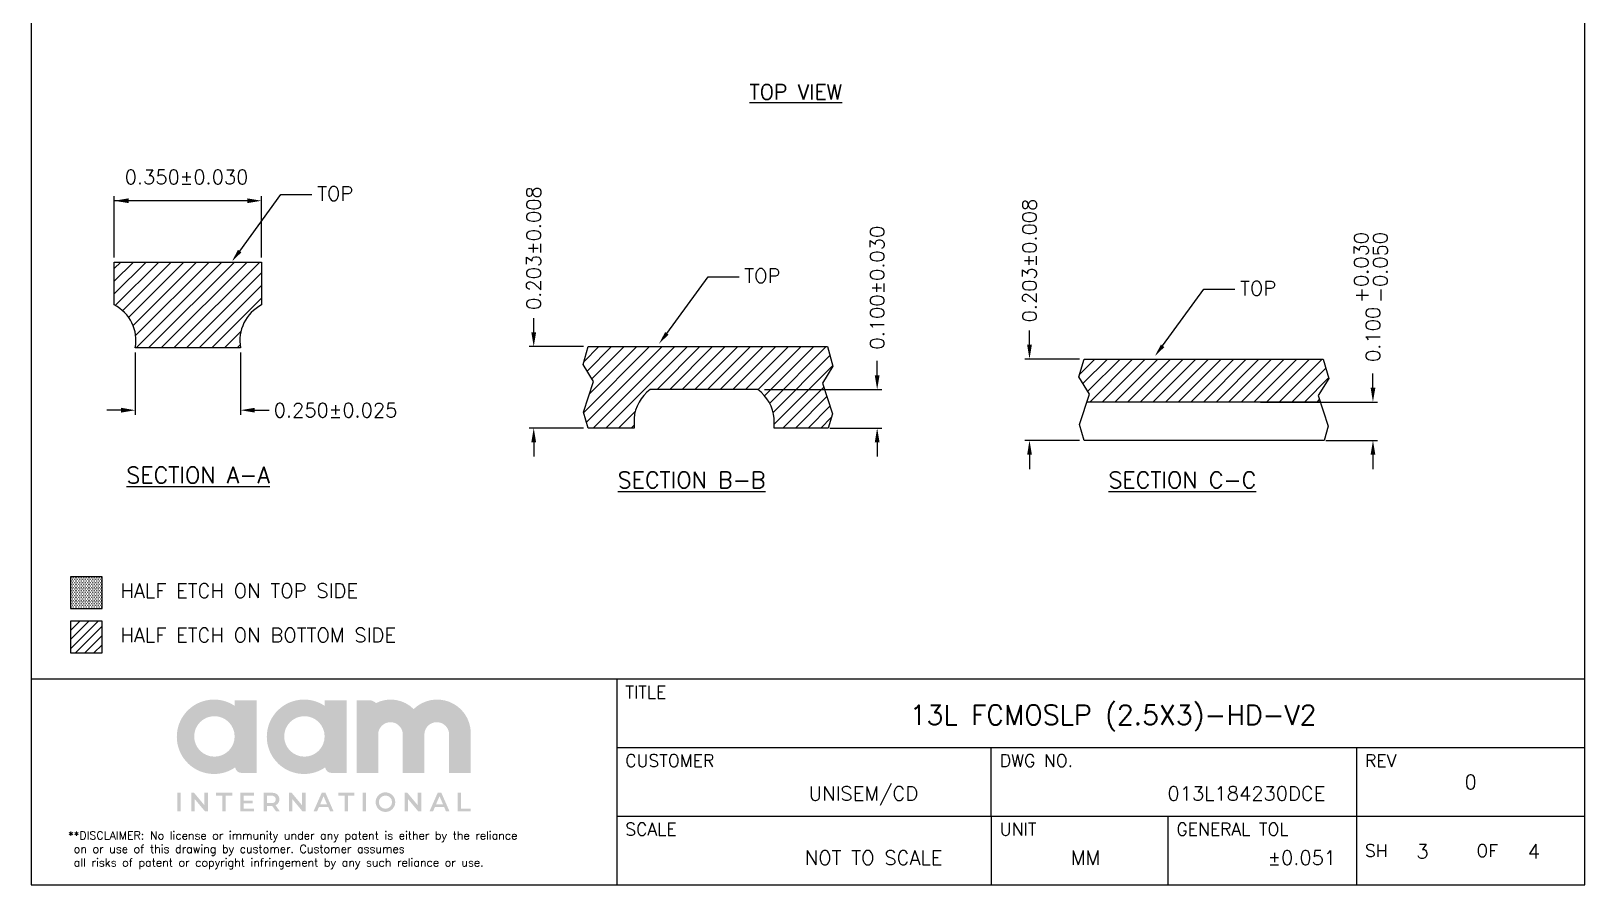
# Model space of a CAD drawing. Extents: x -336 to 28, y -457 to 7.
# Drawn here: x 4.98 to 10.96, y -1.78 to 1.51 of the extents above; entities that cross this region are included whole.
import ezdxf
from ezdxf.enums import TextEntityAlignment as Align

# ---------------------------------------------------------------- set-up
doc = ezdxf.new("R2010")
doc.units = 0
doc.header["$MEASUREMENT"] = 0
doc.layers.get('0').update_dxf_attribs({"linetype": 'CONTINUOUS'})
for name, color, linetype in [('3', 7, 'CONTINUOUS'), ('3C', 41, 'CONTINUOUS'), ('3D', 4, 'CONTINUOUS'), ('DRAWING-SHEET', 6, 'CONTINUOUS'), ('logo', 3, 'CONTINUOUS')]:
    doc.layers.add(name, color=color, linetype=linetype)
doc.styles.add('simplex', font='SIMPLEX.SHX')

# ---------------------------------------------------------------- blocks, each defined once
blk = doc.blocks.new('comp logo')
at = {"layer": 'logo', "true_color": 0xaa312c}
h = blk.add_hatch(color=15, dxfattribs=at)
h.dxf.hatch_style = 1
h.paths.add_polyline_path([(-5.48, 4.53), (-7.27, 4.53), (-7.27, 4.08, 1.889057), (-7.24, -0.94, 0.380764), (-6.69, -1.39), (-5.48, -1.39)])
h.paths.add_polyline_path([(-7.28, 1.59, -1), (-10.58, 1.59, -1)], flags=16)
h.paths.add_polyline_path([(1.86, 4.53), (0.07, 4.53), (0.07, 4.08, 1.889057), (0.1, -0.94, 0.380764), (0.65, -1.39), (1.86, -1.39)])
h.paths.add_polyline_path([(0.06, 1.59, -1), (-3.24, 1.59, -1)], flags=16)
h.paths.add_polyline_path([(4.25, 4.31, 0.127425), (3.82, 4.53), (2.66, 4.53), (2.66, -1.39), (4.43, -1.39), (4.43, 1.69, -1.057833), (6.43, 1.69), (6.43, -1.39), (8.2, -1.39), (8.2, 1.69, -1.055561), (10.21, 1.69), (10.21, -1.39), (11.98, -1.39), (11.98, 1.93, 0.652706), (7.32, 3.82, 0.324597)])
at = {"layer": 'logo'}
h = blk.add_hatch(color=7, dxfattribs=at)
h.dxf.hatch_style = 1
h.paths.add_polyline_path([(-11.96, -4.53), (-11.68, -4.53), (-11.68, -3.01), (-11.96, -3.01)])
h.paths.add_polyline_path([(-10.53, -3.53), (-9.69, -4.53), (-9.45, -4.53), (-9.45, -3.01), (-9.74, -3.01), (-9.74, -4.03), (-10.59, -3.01), (-10.81, -3.01), (-10.81, -4.53), (-10.53, -4.53)])
h.paths.add_polyline_path([(-8.29, -3.25), (-8.29, -4.53), (-8, -4.53), (-8, -3.25), (-7.48, -3.25), (-7.48, -3.01), (-8.79, -3.01), (-8.79, -3.25)])
h.paths.add_polyline_path([(-6.82, -3.01), (-6.82, -4.53), (-5.7, -4.53), (-5.7, -4.3), (-6.54, -4.3), (-6.54, -3.88), (-5.8, -3.88), (-5.8, -3.65), (-6.54, -3.65), (-6.54, -3.25), (-5.7, -3.25), (-5.7, -3.01)])
h.paths.add_polyline_path([(-4.9, -3.01), (-4.9, -4.53), (-4.63, -4.53), (-4.63, -4.08), (-4.22, -4.08), (-3.9, -4.53), (-3.59, -4.53), (-3.94, -4.03, 0.813597), (-4.16, -3.01)])
h.paths.add_polyline_path([(-4.63, -3.25), (-4.17, -3.25, -0.813374), (-4.17, -3.85), (-4.63, -3.85)], flags=16)
h.paths.add_polyline_path([(-2.85, -4.53), (-2.57, -4.53), (-2.57, -3.53), (-1.74, -4.53), (-1.5, -4.53), (-1.5, -3.01), (-1.78, -3.01), (-1.78, -4.03), (-2.63, -3.01), (-2.85, -3.01)])
h.paths.add_polyline_path([(-0.85, -4.53), (-0.56, -4.53), (-0.41, -4.18), (0.36, -4.18), (0.51, -4.53), (0.79, -4.53), (0.13, -3.01), (-0.18, -3.01)])
h.paths.add_polyline_path([(-0.03, -3.29), (0.26, -3.96), (-0.31, -3.96)], flags=16)
h.paths.add_polyline_path([(1.69, -3.25), (1.69, -4.53), (1.97, -4.53), (1.97, -3.25), (2.49, -3.25), (2.49, -3.01), (1.19, -3.01), (1.19, -3.25)])
h.paths.add_polyline_path([(3.15, -4.53), (3.43, -4.53), (3.43, -3.01), (3.15, -3.01)])
h.paths.add_polyline_path([(4.22, -3.77, 1), (5.82, -3.77, 1)])
h.paths.add_polyline_path([(5.56, -3.77, -1), (4.48, -3.77, -1)], flags=16)
h.paths.add_polyline_path([(6.81, -3.01), (6.59, -3.01), (6.59, -4.53), (6.87, -4.53), (6.87, -3.53), (7.7, -4.53), (7.95, -4.53), (7.95, -3.01), (7.66, -3.01), (7.66, -4.03)])
h.paths.add_polyline_path([(9.58, -3.01), (9.28, -3.01), (8.61, -4.53), (8.9, -4.53), (9.05, -4.18), (9.81, -4.18), (9.96, -4.53), (10.25, -4.53)])
h.paths.add_polyline_path([(9.43, -3.29), (9.72, -3.96), (9.14, -3.96)], flags=16)
h.paths.add_polyline_path([(10.91, -4.53), (11.98, -4.53), (11.98, -4.3), (11.18, -4.3), (11.18, -3.01), (10.91, -3.01)])

msp = doc.modelspace()

# ---------------------------------------------------------------- hatches: boundary and pattern name
at = {"layer": '3C', "linetype": 'ByBlock'}
h = msp.add_hatch(dxfattribs=at)
h.set_pattern_fill('DOTS', color=256, scale=0.1, style=0)
h.set_pattern_definition([(0, (2.076313, -0.777099), (0.003125, 0.00625), [0, -0.00625])])
h.paths.add_polyline_path([(5.2521, -0.5932), (5.1304, -0.5932), (5.1304, -0.7149), (5.2521, -0.7149)])
at = {"layer": '3D'}
h = msp.add_hatch(dxfattribs=at)
h.set_pattern_fill('ANSI31', color=256, scale=0.275)
h.set_pattern_definition([(45, (7.519167, 4.12664), (-0.0243068, 0.0243068), [])])
edge = h.paths.add_edge_path()
edge.add_line((5.2985, 0.6185), (5.8653, 0.6185))
edge.add_line((5.8653, 0.6185), (5.8653, 0.4534))
edge.add_arc((5.9362, 0.3162), 0.1544, 117.32557, 190.44278)
edge.add_line((5.7843, 0.2882), (5.3795, 0.2882))
edge.add_arc((5.2276, 0.3162), 0.1544, 349.55722, 422.67443)
edge.add_line((5.2985, 0.4534), (5.2985, 0.6185))
h = msp.add_hatch(dxfattribs=at)
h.set_pattern_fill('ANSI31', color=256, scale=0.275)
h.set_pattern_definition([(45, (3.654372, 4.270214), (-0.0243068, 0.0243068), [])])
edge = h.paths.add_edge_path()
edge.add_line((8.046, -0.0204), (7.838, -0.0204))
edge.add_line((7.838, -0.0204), (7.838, 0.0162))
edge.add_arc((7.6841, 0.0032), 0.1544, 4.84645, 53.69121)
edge.add_line((7.7755, 0.1276), (7.361, 0.1276))
edge.add_arc((7.4524, 0.0032), 0.1544, 126.30879, 175.15355)
edge.add_line((7.2986, 0.0162), (7.2986, -0.0204))
edge.add_line((7.2986, -0.0204), (7.1225, -0.0204))
edge.add_line((7.1225, -0.0204), (7.1048, 0.041))
edge.add_line((7.1048, 0.041), (7.1429, 0.1584))
edge.add_line((7.1429, 0.1584), (7.1026, 0.2245))
edge.add_line((7.1026, 0.2245), (7.1223, 0.2929))
edge.add_line((7.1223, 0.2929), (8.0426, 0.2929))
edge.add_line((8.0426, 0.2929), (8.064, 0.2183))
edge.add_line((8.064, 0.2183), (8.0237, 0.1522))
edge.add_line((8.0237, 0.1522), (8.0619, 0.0348))
edge.add_line((8.0619, 0.0348), (8.046, -0.0204))
h = msp.add_hatch(dxfattribs=at)
h.set_pattern_fill('ANSI31', color=256, scale=0.275)
h.set_pattern_definition([(45, (5.56226, 4.22241), (-0.0243068, 0.0243068), [])])
h.paths.add_polyline_path([(9.0408, 0.0798), (9.9396, 0.0798), (9.9316, 0.1044), (9.9719, 0.1705), (9.9505, 0.2451), (9.0302, 0.2451), (9.0105, 0.1767), (9.0508, 0.1106)])
at = {"layer": '3D', "linetype": 'ByBlock'}
h = msp.add_hatch(dxfattribs=at)
h.set_pattern_fill('ANSI31', color=256, scale=0.2, style=0)
h.set_pattern_definition([(45, (2.076313, -0.7771), (-0.01767767, 0.01767767), [])])
h.paths.add_polyline_path([(5.2521, -0.7639), (5.1304, -0.7639), (5.1304, -0.8857), (5.2521, -0.8857)])

# ---------------------------------------------------------------- linework, layer by layer
at = {"layer": '3', "color": 7}
for p, q in [((9.0105, 0.1767), (9.0302, 0.2451)), ((9.0302, 0.2451), (9.9505, 0.2451)), ((9.9505, 0.2451), (9.9719, 0.1705)), ((9.0508, 0.1106), (9.0105, 0.1767)), ((9.9719, 0.1705), (9.9316, 0.1044)), ((9.0127, -0.0068), (9.0508, 0.1106)), ((9.9396, 0.0798), (9.0408, 0.0798)), ((9.9316, 0.1044), (9.9697, -0.013)), ((9.0303, -0.0682), (9.0127, -0.0068)), ((9.9697, -0.013), (9.9539, -0.0682)), ((9.2065, -0.0682), (9.0303, -0.0682)), ((9.9539, -0.0682), (9.2065, -0.0682))]:
    msp.add_line(p, q, dxfattribs=at)
at = {"layer": '3'}
msp.add_lwpolyline([(5.2985, 0.6185), (5.8653, 0.6185), (5.8653, 0.4534, 0.330318), (5.7843, 0.2882), (5.3795, 0.2882, 0.330318), (5.2985, 0.4534)], format="xyb", close=True, dxfattribs=at)
at = {"layer": '3', "color": 7}
msp.add_lwpolyline([(8.046, -0.0204), (7.838, -0.0204), (7.838, 0.0162, 0.216412), (7.7755, 0.1276), (7.361, 0.1276, 0.216412), (7.2986, 0.0162), (7.2986, -0.0204), (7.1225, -0.0204), (7.1048, 0.041), (7.1429, 0.1584), (7.1026, 0.2245), (7.1223, 0.2929), (8.0426, 0.2929), (8.064, 0.2183), (8.0237, 0.1522), (8.0619, 0.0348)], format="xyb", close=True, dxfattribs=at)
for points in [[(5.2521, -0.5932), (5.1304, -0.5932), (5.1304, -0.7149), (5.2521, -0.7149)], [(5.2521, -0.7639), (5.1304, -0.7639), (5.1304, -0.8857), (5.2521, -0.8857)]]:
    msp.add_lwpolyline(points, close=True, dxfattribs=at)
at = {"layer": '3D'}
for p, q in [((5.2985, 0.6361), (5.2985, 0.8718)), ((5.8103, 0.8542), (5.2985, 0.8542)), ((5.7812, 0.6604), (5.9398, 0.8786)), ((5.8653, 0.6361), (5.8653, 0.8718)), ((5.9398, 0.8786), (6.059, 0.8786)), ((7.4249, 0.3438), (7.5835, 0.562)), ((7.5835, 0.562), (7.7027, 0.562)), ((9.3328, 0.296), (9.4914, 0.5142)), ((9.4914, 0.5142), (9.6105, 0.5142)), ((6.9126, 0.3479), (6.9126, 0.4029)), ((8.8204, 0.3001), (8.8204, 0.3551)), ((5.3795, 0.2706), (5.3795, 0.0307)), ((5.7843, 0.2706), (5.7843, 0.0307)), ((7.1047, 0.2929), (6.895, 0.2929)), ((9.0126, 0.2451), (8.8028, 0.2451)), ((8.2342, 0.1826), (8.2342, 0.2376)), ((10.1421, 0.1348), (10.1421, 0.1898)), ((7.8011, 0.1276), (8.2518, 0.1276)), ((9.709, 0.0798), (10.1597, 0.0798)), ((5.3245, 0.0483), (5.2695, 0.0483)), ((5.8393, 0.0483), (5.8943, 0.0483)), ((7.1047, -0.0204), (6.895, -0.0204)), ((8.0526, -0.0204), (8.2518, -0.0204)), ((6.9126, -0.0754), (6.9126, -0.1304)), ((8.2342, -0.0754), (8.2342, -0.1304)), ((9.0126, -0.0682), (8.8028, -0.0682)), ((9.9605, -0.0682), (10.1597, -0.0682)), ((8.8204, -0.1232), (8.8204, -0.1782)), ((10.1421, -0.1232), (10.1421, -0.1782))]:
    msp.add_line(p, q, dxfattribs=at)
for points in [[(5.3535, 0.8634), (5.3535, 0.8451), (5.2985, 0.8542)], [(5.8103, 0.8634), (5.8103, 0.8451), (5.8653, 0.8542)], [(5.7877, 0.6554), (5.7512, 0.621), (5.7746, 0.6654)], [(6.9034, 0.3479), (6.9217, 0.3479), (6.9126, 0.2929)], [(7.4314, 0.3388), (7.3949, 0.3043), (7.4183, 0.3487)], [(8.8113, 0.3001), (8.8296, 0.3001), (8.8204, 0.2451)], [(9.3393, 0.291), (9.3028, 0.2565), (9.3262, 0.3009)], [(8.2251, 0.1826), (8.2434, 0.1826), (8.2342, 0.1276)], [(10.133, 0.1348), (10.1513, 0.1348), (10.1421, 0.0798)], [(5.3245, 0.0575), (5.3245, 0.0391), (5.3795, 0.0483)], [(5.8393, 0.0575), (5.8393, 0.0391), (5.7843, 0.0483)], [(6.9034, -0.0754), (6.9217, -0.0754), (6.9126, -0.0204)], [(8.2251, -0.0754), (8.2434, -0.0754), (8.2342, -0.0204)], [(8.8113, -0.1232), (8.8296, -0.1232), (8.8204, -0.0682)], [(10.133, -0.1232), (10.1513, -0.1232), (10.1421, -0.0682)]]:
    msp.add_solid(points, dxfattribs=at)
at = {"layer": 'DRAWING-SHEET'}
for p, q in [((10.9577, -0.9869), (4.9784, -0.9869)), ((7.2321, -0.9869), (7.2321, -1.7783)), ((10.9577, -1.2507), (7.2321, -1.2507)), ((8.6731, -1.5145), (8.6731, -1.2507)), ((10.9577, -1.5145), (7.2321, -1.5145)), ((9.353, -1.5145), (9.353, -1.7783))]:
    msp.add_line(p, q, dxfattribs=at)
msp.add_lwpolyline([(4.9784, 6.6412), (4.9784, -1.7783), (10.9577, -1.7783), (10.9577, 6.6412)], close=True, dxfattribs=at)
for points in [[(10.0784, -1.2507), (10.0784, -1.7783)], [(8.6731, -1.5145), (8.6731, -1.7783)]]:
    msp.add_lwpolyline(points, dxfattribs=at)

# ---------------------------------------------------------------- block references
at = {"layer": 'DRAWING-SHEET', "xscale": 0.04718075431034484, "yscale": 0.04718075431034484, "zscale": 0.04718075431034484}
msp.add_blockref('comp logo', (6.1052, -1.2819), dxfattribs=at)

# ---------------------------------------------------------------- texts
at = {"color": 4, "linetype": 'ByBlock', "style": 'simplex'}
for s, p in [('+0.030', (10.1243, 0.4608)), ('-0.050', (10.1976, 0.4608))]:
    msp.add_text(s, height=0.055, rotation=90, dxfattribs=at).set_placement(p)
at = {"layer": '3D', "style": 'simplex'}
for s, height, p in [('%%UTOP VIEW', 0.05775, (7.7429, 1.244)), ('0.350%%P0.030', 0.055, (5.3386, 0.9176)), ('TOP', 0.055, (6.0792, 0.8545)), ('TOP', 0.055, (7.7229, 0.5379)), ('TOP', 0.055, (9.6308, 0.4901)), ('0.250±0.025', 0.055, (5.9119, 0.0208)), ('%%USECTION A-A', 0.062569, (5.3453, -0.2327)), ('%%USECTION B-B', 0.062569, (7.2359, -0.2514)), ('%%USECTION C-C', 0.062569, (9.1245, -0.2514)), ('HALF ETCH ON TOP SIDE', 0.055, (5.3219, -0.6739)), ('HALF ETCH ON BOTTOM SIDE', 0.055, (5.3219, -0.8447))]:
    msp.add_text(s, height=height, dxfattribs=at).set_placement(p)
for s, p in [('0.203±0.008', (6.9401, 0.4338)), ('0.203±0.008', (8.8479, 0.386)), ('0.100±0.030', (8.2617, 0.2816)), ('0.100', (10.1696, 0.2338))]:
    msp.add_text(s, height=0.055, rotation=90, dxfattribs=at).set_placement(p)
at = {"layer": 'DRAWING-SHEET', "color": 7, "style": 'simplex'}
for s, height, p in [('TITLE', 0.04836, (7.265, -1.0606)), ('CUSTOMER', 0.04836, (7.265, -1.3243)), ('DWG NO.', 0.04836, (8.7061, -1.3243)), ('REV', 0.04836, (10.1114, -1.3243)), ('SCALE', 0.04836, (7.265, -1.5881)), ('UNIT', 0.04836, (8.7061, -1.5881)), ('GENERAL TOL', 0.048362, (9.386, -1.5881))]:
    msp.add_text(s, height=height, dxfattribs=at).set_placement(p)
for s, height, p in [('13L FCMOSLP (2.5X3)-HD-V2', 0.075621, (8.3594, -1.1239)), ('SH', 0.04836, (10.1114, -1.6464)), ('3', 0.055, (10.3092, -1.6491)), ('OF', 0.04836, (10.5401, -1.6464)), ('4', 0.055, (10.7379, -1.6491))]:
    msp.add_text(s, height=height, dxfattribs=at).set_placement(p, align=Align.MIDDLE_LEFT)
msp.add_text('0', height=0.055, dxfattribs=at).set_placement((10.5181, -1.3826), align=Align.MIDDLE_CENTER)
for s, height, p in [('UNISEM/CD', 0.05496, (8.1813, -1.4705)), ('013L184230DCE', 0.054957, (9.6551, -1.4705))]:
    msp.add_text(s, height=height, dxfattribs=at).set_placement(p, align=Align.BOTTOM_CENTER)
for s, height, p in [('NOT TO SCALE', 0.054957, (8.2206, -1.6464)), ('MM', 0.05496, (9.0359, -1.6464)), ('%%P0.051', 0.05496, (9.8686, -1.6464))]:
    msp.add_text(s, height=height, dxfattribs=at).set_placement(p, align=Align.TOP_CENTER)
at = {"layer": 'DRAWING-SHEET', "color": 7, "insert": (5.1212, -1.5722), "char_height": 0.031241, "width": 4.09693, "attachment_point": 1, "style": 'simplex'}
msp.add_mtext('**DISCLAIMER: No license or immunity under any patent is either by the reliance \\P on or use of this drawing by customer. Customer assumes\\P all risks of patent or copyright infringement by any such reliance or use.', dxfattribs=at)

doc.saveas('drawing.dxf')
